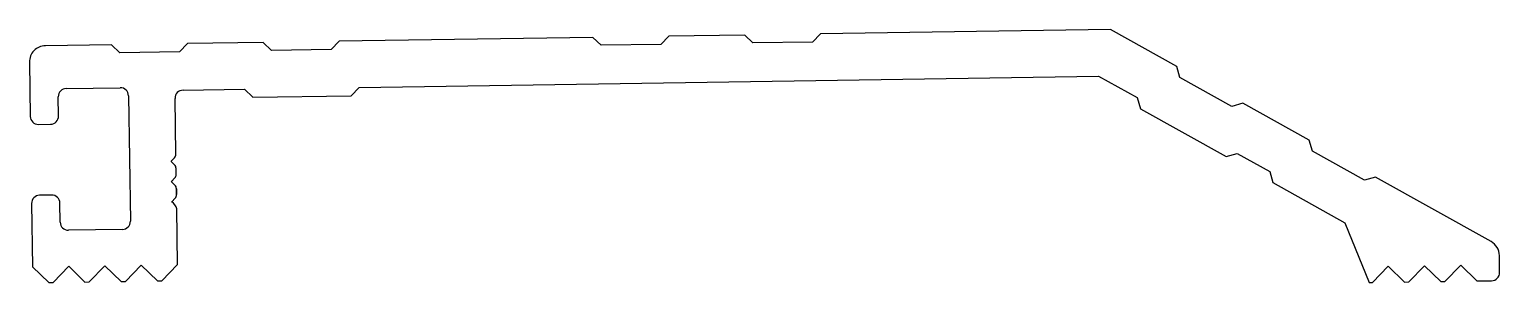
# Model space of a CAD drawing. Header units: inches. Extents: x -27.9 to 44.7, y -0.4 to 12.1.
import ezdxf

# ---------------------------------------------------------------- set-up
doc = ezdxf.new("R2010")
doc.units = ezdxf.units.IN
doc.header["$MEASUREMENT"] = 0
doc.layers.add('DRAWING', color=4, linetype='Continuous')

msp = doc.modelspace()

# ---------------------------------------------------------------- linework, layer by layer
at = {"layer": 'DRAWING', "color": 7}
for p, q in [((-0.078, 11.72), (-12.626, 11.527)), ((0.329, 11.326), (-0.078, 11.72)), ((3.672, 11.777), (3.278, 11.371)), ((7.422, 11.835), (3.672, 11.777)), ((7.828, 11.441), (7.422, 11.835)), ((11.171, 11.892), (10.777, 11.486)), ((25.499, 12.112), (11.171, 11.892)), ((28.775, 10.287), (25.499, 12.112)), ((-23.875, 11.355), (-27.144, 11.305)), ((-23.469, 10.961), (-23.875, 11.355)), ((-20.519, 11.006), (-23.469, 10.961)), ((-20.125, 11.412), (-20.519, 11.006)), ((-16.376, 11.47), (-20.125, 11.412)), ((-15.97, 11.076), (-16.376, 11.47)), ((-13.02, 11.121), (-15.97, 11.076)), ((-12.626, 11.527), (-13.02, 11.121)), ((3.278, 11.371), (0.329, 11.326)), ((10.777, 11.486), (7.828, 11.441)), ((-27.932, 10.493), (-27.891, 7.813)), ((28.93, 9.742), (28.775, 10.287)), ((-11.638, 9.242), (24.918, 9.802)), ((24.918, 9.802), (26.824, 8.741)), ((31.507, 8.307), (28.93, 9.742)), ((-26.491, 7.835), (-26.506, 8.784)), ((-26.112, 9.19), (-23.442, 9.231)), ((-23.036, 8.838), (-22.941, 2.638)), ((-20.34, 9.109), (-17.293, 9.156)), ((-17.293, 9.156), (-16.887, 8.762)), ((-16.887, 8.762), (-12.032, 8.836)), ((-12.032, 8.836), (-11.638, 9.242)), ((26.824, 8.741), (26.979, 8.197)), ((-20.692, 5.952), (-20.734, 8.703)), ((26.979, 8.197), (31.22, 5.834)), ((32.051, 8.462), (31.507, 8.307)), ((35.327, 6.637), (32.051, 8.462)), ((-27.485, 7.419), (-26.885, 7.428)), ((35.482, 6.092), (35.327, 6.637)), ((-20.692, 5.952), (-20.692, 5.952)), ((-20.692, 5.952), (-20.692, 5.952)), ((-20.692, 5.952), (-20.692, 5.952)), ((-20.692, 5.952), (-20.692, 5.952)), ((-20.692, 5.952), (-20.692, 5.952)), ((31.22, 5.834), (31.764, 5.989)), ((31.764, 5.989), (33.376, 5.091)), ((38.059, 4.657), (35.482, 6.092)), ((-20.931, 5.6), (-20.762, 5.774)), ((-20.757, 5.42), (-20.93, 5.589)), ((-20.676, 4.952), (-20.681, 5.245)), ((33.376, 5.091), (33.53, 4.547)), ((-20.915, 4.6), (-20.747, 4.774)), ((-20.741, 4.42), (-20.915, 4.589)), ((33.53, 4.547), (37.087, 2.565)), ((38.603, 4.812), (38.059, 4.657)), ((44.312, 1.631), (38.603, 4.812)), ((-26.831, 3.929), (-27.431, 3.92)), ((-20.9, 3.6), (-20.731, 3.774)), ((-20.661, 3.952), (-20.665, 4.245)), ((-20.665, 4.245), (-20.661, 3.952)), ((-20.661, 3.952), (-20.665, 4.245)), ((-20.665, 4.245), (-20.661, 3.952)), ((-20.661, 3.952), (-20.665, 4.245)), ((-27.825, 3.514), (-27.777, 0.384)), ((-26.411, 2.585), (-26.425, 3.535)), ((-20.608, 0.494), (-20.65, 3.245)), ((-20.65, 3.245), (-20.65, 3.245)), ((-20.65, 3.245), (-20.65, 3.245)), ((-20.65, 3.245), (-20.65, 3.245)), ((-23.335, 2.232), (-26.005, 2.191)), ((37.087, 2.565), (38.293, -0.394)), ((44.736, 0.105), (44.723, 0.944)), ((-27.777, 0.384), (-26.975, -0.394)), ((-26.765, -0.391), (-25.987, 0.411)), ((-25.987, 0.411), (-25.185, -0.366)), ((-24.975, -0.363), (-24.198, 0.439)), ((-24.198, 0.439), (-23.396, -0.339)), ((-23.186, -0.336), (-22.408, 0.466)), ((-22.408, 0.466), (-21.606, -0.312)), ((-21.386, -0.308), (-20.608, 0.494)), ((-20.608, 0.494), (-20.608, 0.494)), ((38.455, -0.391), (39.233, 0.411)), ((39.233, 0.411), (40.035, -0.367)), ((40.245, -0.364), (41.023, 0.438)), ((41.023, 0.438), (41.825, -0.34)), ((42.035, -0.337), (42.813, 0.466)), ((42.813, 0.466), (43.615, -0.312)), ((-26.975, -0.394), (-26.765, -0.391)), ((-25.185, -0.366), (-24.975, -0.363)), ((-23.396, -0.339), (-23.186, -0.336)), ((-21.606, -0.312), (-21.386, -0.308)), ((38.293, -0.394), (38.455, -0.391)), ((40.035, -0.367), (40.245, -0.364)), ((41.825, -0.34), (42.035, -0.337)), ((43.615, -0.312), (44.342, -0.301))]:
    msp.add_line(p, q, dxfattribs=at)
for centre, radius, start, end in [((-27.132, 10.505), 0.8, 90.87789, 180.87789), ((-26.106, 8.791), 0.4, 90.87789, 180.87789), ((-23.436, 8.831), 0.4, 0.87789, 90.87789), ((-20.334, 8.709), 0.4, 90.87789, 180.87789), ((-27.491, 7.819), 0.4, 180.87789, 270.87789), ((-26.891, 7.828), 0.4, 270.87789, 0.87789), ((-20.942, 5.948), 0.25, 315.87789, 0.87789), ((-20.925, 5.595), 0.008, 135.87789, 225.87789), ((-20.931, 5.241), 0.25, 0.87789, 45.87789), ((-20.91, 4.595), 0.008, 135.87789, 225.87789), ((-20.926, 4.948), 0.25, 315.87789, 0.87789), ((-20.915, 4.241), 0.25, 0.87789, 45.87789), ((-27.425, 3.52), 0.4, 90.87789, 180.87789), ((-26.825, 3.529), 0.4, 0.87789, 90.87789), ((-20.911, 3.948), 0.25, 315.87789, 0.87789), ((-20.894, 3.595), 0.008, 135.87789, 225.87789), ((-21.19, 3.116), 0.555, 13.45996, 58.45996), ((-26.011, 2.591), 0.4, 180.87789, 270.87789), ((-23.341, 2.632), 0.4, 270.87789, 0.87789), ((43.923, 0.932), 0.8, 0.87789, 60.87803), ((44.336, 0.099), 0.4, 270.87789, 0.87789)]:
    msp.add_arc(centre, radius, start, end, dxfattribs=at)

doc.saveas('drawing.dxf')
